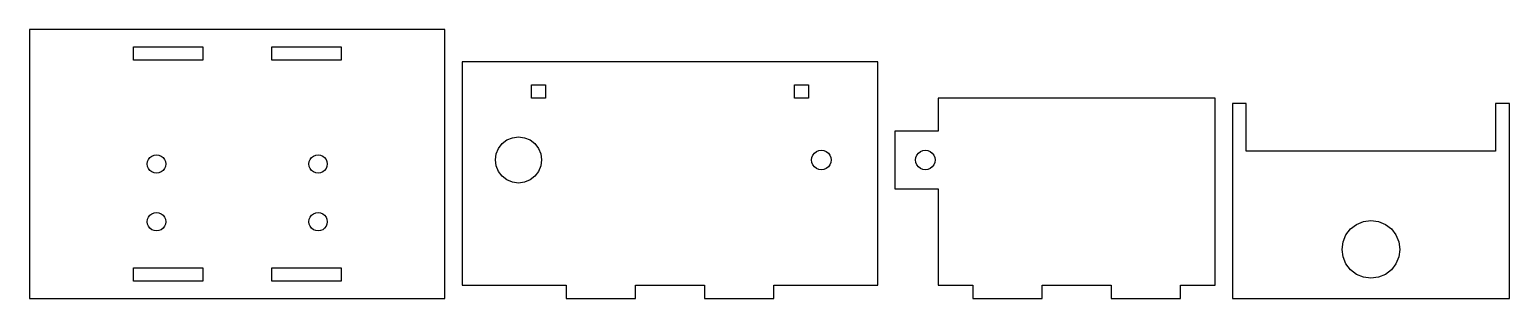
# Model space of a CAD drawing. Header units: metres. Extents: x 5 to 262, y 5 to 52.
import ezdxf

# ---------------------------------------------------------------- set-up
doc = ezdxf.new("R2010")
doc.units = ezdxf.units.M

msp = doc.modelspace()

# ---------------------------------------------------------------- linework, layer by layer
for p, q in [((77, 51.5998), (5, 51.5998)), ((5, 51.5998), (5, 5.00018)), ((77, 5.00018), (77, 51.5998)), ((23, 46.3), (23, 48.5998)), ((23, 48.5998), (35, 48.5998)), ((35, 46.3), (23, 46.3)), ((35, 48.5998), (35, 46.3)), ((47, 46.3), (47, 48.5998)), ((47, 48.5998), (59, 48.5998)), ((59, 46.3), (47, 46.3)), ((59, 48.5998), (59, 46.3)), ((152, 46), (80, 46)), ((80, 46), (80, 7.2998)), ((152, 7.2998), (152, 46)), ((92, 39.7002), (92, 42)), ((92, 42), (94.4004, 42)), ((94.4004, 42), (94.4004, 39.7002)), ((137.6, 39.7002), (137.6, 42)), ((137.6, 42), (140, 42)), ((140, 42), (140, 39.7002)), ((94.4004, 39.7002), (92, 39.7002)), ((140, 39.7002), (137.6, 39.7002)), ((210.5, 39.7002), (162.5, 39.7002)), ((162.5, 39.7002), (162.5, 34)), ((210.5, 7.2998), (210.5, 39.7002)), ((215.9, 38.7998), (213.5, 38.7998)), ((213.5, 38.7998), (213.5, 5)), ((215.9, 30.5), (215.9, 38.7998)), ((261.5, 38.7998), (259.1, 38.7998)), ((259.1, 38.7998), (259.1, 30.5)), ((261.5, 5), (261.5, 38.7998)), ((162.5, 34), (155, 34)), ((155, 34), (155, 24)), ((85.8867, 30.0352), (86.2861, 31)), ((86.2861, 31), (86.9219, 31.8281)), ((86.9219, 31.8281), (87.75, 32.4639)), ((87.75, 32.4639), (88.7148, 32.8633)), ((88.7148, 32.8633), (89.75, 33)), ((89.75, 33), (90.7852, 32.8633)), ((90.7852, 32.8633), (91.75, 32.4639)), ((91.75, 32.4639), (92.5781, 31.8281)), ((92.5781, 31.8281), (93.2139, 31)), ((93.2139, 31), (93.6133, 30.0352)), ((25.4004, 28.3), (25.4541, 28.7141)), ((25.4541, 27.8859), (25.4004, 28.3)), ((25.4541, 28.7141), (25.6143, 29.0998)), ((25.6143, 29.0998), (25.8682, 29.4318)), ((25.8682, 29.4318), (26.2002, 29.6857)), ((26.2002, 29.6857), (26.5859, 29.8459)), ((26.5859, 29.8459), (27, 29.8996)), ((27, 29.8996), (27.4141, 29.8459)), ((27.4141, 29.8459), (27.7998, 29.6857)), ((27.7998, 29.6857), (28.1318, 29.4318)), ((28.1318, 29.4318), (28.3857, 29.0998)), ((28.3857, 29.0998), (28.5459, 28.7141)), ((28.5459, 28.7141), (28.5996, 28.3)), ((28.5996, 28.3), (28.5459, 27.8859)), ((53.4004, 28.3), (53.4541, 28.7141)), ((53.4541, 27.8859), (53.4004, 28.3)), ((53.4541, 28.7141), (53.6143, 29.0998)), ((53.6143, 29.0998), (53.8682, 29.4318)), ((53.8682, 29.4318), (54.2002, 29.6857)), ((54.2002, 29.6857), (54.5859, 29.8459)), ((54.5859, 29.8459), (55, 29.8996)), ((55, 29.8996), (55.4141, 29.8459)), ((55.4141, 29.8459), (55.7998, 29.6857)), ((55.7998, 29.6857), (56.1318, 29.4318)), ((56.1318, 29.4318), (56.3857, 29.0998)), ((56.3857, 29.0998), (56.5459, 28.7141)), ((56.5459, 28.7141), (56.5996, 28.3)), ((56.5996, 28.3), (56.5459, 27.8859)), ((85.75, 29), (85.8867, 30.0352)), ((85.8867, 27.9648), (85.75, 29)), ((93.6133, 30.0352), (93.75, 29)), ((93.75, 29), (93.6133, 27.9648)), ((140.55, 29), (140.607, 29.4404)), ((140.607, 28.5596), (140.55, 29)), ((140.607, 29.4404), (140.777, 29.8496)), ((140.777, 28.1504), (140.607, 28.5596)), ((140.777, 29.8496), (141.048, 30.2021)), ((141.048, 30.2021), (141.4, 30.4727)), ((141.4, 30.4727), (141.81, 30.6416)), ((141.81, 30.6416), (142.25, 30.7002)), ((142.25, 30.7002), (142.69, 30.6416)), ((142.69, 30.6416), (143.1, 30.4727)), ((143.1, 30.4727), (143.452, 30.2021)), ((143.452, 30.2021), (143.723, 29.8496)), ((143.723, 29.8496), (143.893, 29.4404)), ((143.893, 28.5596), (143.723, 28.1504)), ((143.893, 29.4404), (143.95, 29)), ((143.95, 29), (143.893, 28.5596)), ((158.55, 29), (158.607, 29.4404)), ((158.607, 28.5596), (158.55, 29)), ((158.607, 29.4404), (158.777, 29.8496)), ((158.777, 28.1504), (158.607, 28.5596)), ((158.777, 29.8496), (159.048, 30.2021)), ((159.048, 30.2021), (159.4, 30.4727)), ((159.4, 30.4727), (159.81, 30.6416)), ((159.81, 30.6416), (160.25, 30.7002)), ((160.25, 30.7002), (160.69, 30.6416)), ((160.69, 30.6416), (161.1, 30.4727)), ((161.1, 30.4727), (161.452, 30.2021)), ((161.452, 30.2021), (161.723, 29.8496)), ((161.723, 29.8496), (161.893, 29.4404)), ((161.893, 28.5596), (161.723, 28.1504)), ((161.893, 29.4404), (161.95, 29)), ((161.95, 29), (161.893, 28.5596)), ((259.1, 30.5), (215.9, 30.5)), ((25.6143, 27.5002), (25.4541, 27.8859)), ((25.8682, 27.1682), (25.6143, 27.5002)), ((26.2002, 26.9142), (25.8682, 27.1682)), ((26.5859, 26.7541), (26.2002, 26.9142)), ((27, 26.7004), (26.5859, 26.7541)), ((27.4141, 26.7541), (27, 26.7004)), ((27.7998, 26.9142), (27.4141, 26.7541)), ((28.1318, 27.1682), (27.7998, 26.9142)), ((28.3857, 27.5002), (28.1318, 27.1682)), ((28.5459, 27.8859), (28.3857, 27.5002)), ((53.6143, 27.5002), (53.4541, 27.8859)), ((53.8682, 27.1682), (53.6143, 27.5002)), ((54.2002, 26.9142), (53.8682, 27.1682)), ((54.5859, 26.7541), (54.2002, 26.9142)), ((55, 26.7004), (54.5859, 26.7541)), ((55.4141, 26.7541), (55, 26.7004)), ((55.7998, 26.9142), (55.4141, 26.7541)), ((56.1318, 27.1682), (55.7998, 26.9142)), ((56.3857, 27.5002), (56.1318, 27.1682)), ((56.5459, 27.8859), (56.3857, 27.5002)), ((86.2861, 27), (85.8867, 27.9648)), ((86.9219, 26.1719), (86.2861, 27)), ((87.75, 25.5361), (86.9219, 26.1719)), ((92.5781, 26.1719), (91.75, 25.5361)), ((93.2139, 27), (92.5781, 26.1719)), ((93.6133, 27.9648), (93.2139, 27)), ((141.048, 27.7979), (140.777, 28.1504)), ((141.4, 27.5273), (141.048, 27.7979)), ((141.81, 27.3584), (141.4, 27.5273)), ((142.25, 27.2998), (141.81, 27.3584)), ((142.69, 27.3584), (142.25, 27.2998)), ((143.1, 27.5273), (142.69, 27.3584)), ((143.452, 27.7979), (143.1, 27.5273)), ((143.723, 28.1504), (143.452, 27.7979)), ((159.048, 27.7979), (158.777, 28.1504)), ((159.4, 27.5273), (159.048, 27.7979)), ((159.81, 27.3584), (159.4, 27.5273)), ((160.25, 27.2998), (159.81, 27.3584)), ((160.69, 27.3584), (160.25, 27.2998)), ((161.1, 27.5273), (160.69, 27.3584)), ((161.452, 27.7979), (161.1, 27.5273)), ((161.723, 28.1504), (161.452, 27.7979)), ((88.7148, 25.1367), (87.75, 25.5361)), ((89.75, 25), (88.7148, 25.1367)), ((90.7852, 25.1367), (89.75, 25)), ((91.75, 25.5361), (90.7852, 25.1367)), ((155, 24), (162.5, 24)), ((162.5, 24), (162.5, 7.2998)), ((25.4004, 18.3), (25.4541, 18.7141)), ((25.4541, 17.8859), (25.4004, 18.3)), ((25.4541, 18.7141), (25.6143, 19.0998)), ((25.6143, 19.0998), (25.8682, 19.4318)), ((25.8682, 19.4318), (26.2002, 19.6857)), ((26.2002, 19.6857), (26.5859, 19.8459)), ((26.5859, 19.8459), (27, 19.8996)), ((27, 19.8996), (27.4141, 19.8459)), ((27.4141, 19.8459), (27.7998, 19.6857)), ((27.7998, 19.6857), (28.1318, 19.4318)), ((28.1318, 19.4318), (28.3857, 19.0998)), ((28.3857, 19.0998), (28.5459, 18.7141)), ((28.5459, 18.7141), (28.5996, 18.3)), ((28.5996, 18.3), (28.5459, 17.8859)), ((53.4004, 18.3), (53.4541, 18.7141)), ((53.4541, 17.8859), (53.4004, 18.3)), ((53.4541, 18.7141), (53.6143, 19.0998)), ((53.6143, 19.0998), (53.8682, 19.4318)), ((53.8682, 19.4318), (54.2002, 19.6857)), ((54.2002, 19.6857), (54.5859, 19.8459)), ((54.5859, 19.8459), (55, 19.8996)), ((55, 19.8996), (55.4141, 19.8459)), ((55.4141, 19.8459), (55.7998, 19.6857)), ((55.7998, 19.6857), (56.1318, 19.4318)), ((56.1318, 19.4318), (56.3857, 19.0998)), ((56.3857, 19.0998), (56.5459, 18.7141)), ((56.5459, 18.7141), (56.5996, 18.3)), ((56.5996, 18.3), (56.5459, 17.8859)), ((235, 17.8301), (236.206, 18.3301)), ((236.206, 18.3301), (237.5, 18.5)), ((237.5, 18.5), (238.794, 18.3301)), ((238.794, 18.3301), (240, 17.8301)), ((25.6143, 17.5002), (25.4541, 17.8859)), ((25.8682, 17.1682), (25.6143, 17.5002)), ((26.2002, 16.9142), (25.8682, 17.1682)), ((26.5859, 16.7541), (26.2002, 16.9142)), ((27, 16.7004), (26.5859, 16.7541)), ((27.4141, 16.7541), (27, 16.7004)), ((27.7998, 16.9142), (27.4141, 16.7541)), ((28.1318, 17.1682), (27.7998, 16.9142)), ((28.3857, 17.5002), (28.1318, 17.1682)), ((28.5459, 17.8859), (28.3857, 17.5002)), ((53.6143, 17.5002), (53.4541, 17.8859)), ((53.8682, 17.1682), (53.6143, 17.5002)), ((54.2002, 16.9142), (53.8682, 17.1682)), ((54.5859, 16.7541), (54.2002, 16.9142)), ((55, 16.7004), (54.5859, 16.7541)), ((55.4141, 16.7541), (55, 16.7004)), ((55.7998, 16.9142), (55.4141, 16.7541)), ((56.1318, 17.1682), (55.7998, 16.9142)), ((56.3857, 17.5002), (56.1318, 17.1682)), ((56.5459, 17.8859), (56.3857, 17.5002)), ((232.67, 14.7939), (233.17, 16)), ((233.17, 16), (233.965, 17.0352)), ((233.965, 17.0352), (235, 17.8301)), ((240, 17.8301), (241.035, 17.0352)), ((241.035, 17.0352), (241.83, 16)), ((241.83, 16), (242.33, 14.7939)), ((232.5, 13.5), (232.67, 14.7939)), ((232.67, 12.2061), (232.5, 13.5)), ((242.33, 14.7939), (242.5, 13.5)), ((242.5, 13.5), (242.33, 12.2061)), ((23, 8.00018), (23, 10.3)), ((23, 10.3), (35, 10.3)), ((35, 10.3), (35, 8.00018)), ((47, 8.00018), (47, 10.3)), ((47, 10.3), (59, 10.3)), ((59, 10.3), (59, 8.00018)), ((233.17, 11), (232.67, 12.2061)), ((233.965, 9.96484), (233.17, 11)), ((241.83, 11), (241.035, 9.96484)), ((242.33, 12.2061), (241.83, 11)), ((35, 8.00018), (23, 8.00018)), ((59, 8.00018), (47, 8.00018)), ((235, 9.16992), (233.965, 9.96484)), ((236.206, 8.66992), (235, 9.16992)), ((237.5, 8.5), (236.206, 8.66992)), ((238.794, 8.66992), (237.5, 8.5)), ((240, 9.16992), (238.794, 8.66992)), ((241.035, 9.96484), (240, 9.16992)), ((80, 7.2998), (98, 7.2998)), ((98, 7.2998), (98, 5)), ((110, 7.2998), (122, 7.2998)), ((110, 5), (110, 7.2998)), ((122, 7.2998), (122, 5)), ((134, 5), (134, 7.2998)), ((134, 7.2998), (152, 7.2998)), ((162.5, 7.2998), (168.5, 7.2998)), ((168.5, 7.2998), (168.5, 5)), ((180.5, 7.2998), (192.5, 7.2998)), ((180.5, 5), (180.5, 7.2998)), ((192.5, 7.2998), (192.5, 5)), ((204.5, 5), (204.5, 7.2998)), ((204.5, 7.2998), (210.5, 7.2998)), ((5, 5.00018), (77, 5.00018)), ((98, 5), (110, 5)), ((122, 5), (134, 5)), ((168.5, 5), (180.5, 5)), ((192.5, 5), (204.5, 5)), ((213.5, 5), (261.5, 5))]:
    msp.add_line(p, q)

doc.saveas('drawing.dxf')
